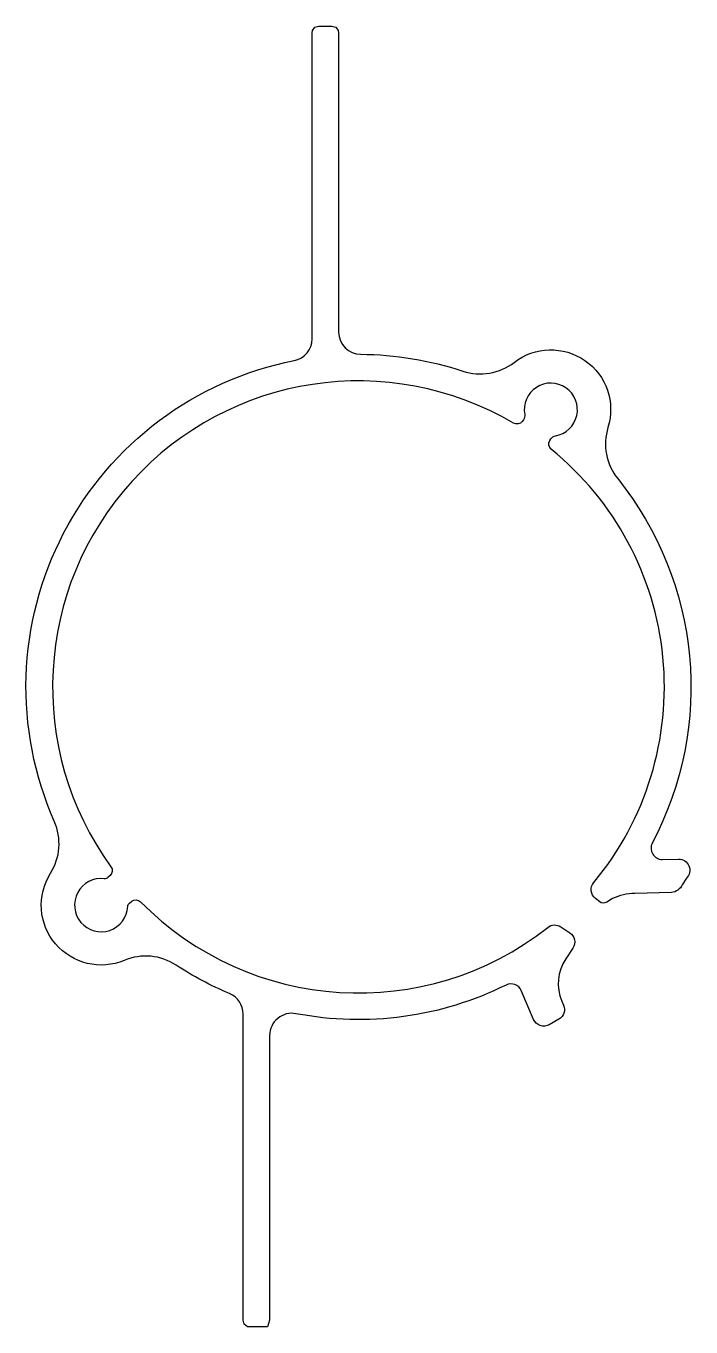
# Model space of a CAD drawing. Extents: x 135.6 to 165.6, y 176.1 to 234.7.
import ezdxf

# ---------------------------------------------------------------- set-up
doc = ezdxf.new("R2010")
doc.units = 0
doc.header["$LTSCALE"] = 15
doc.layers.get('0').update_dxf_attribs({"linetype": 'CONTINUOUS'})

msp = doc.modelspace()

# ---------------------------------------------------------------- linework, layer by layer
at = {"color": 0, "linetype": 'BYBLOCK'}
msp.add_line((164.311, 197.148), (165.049, 197.166), dxfattribs=at)
msp.add_lwpolyline([(140.05, 192.599, -0.73286), (136.721, 196.527, 0.249385), (136.892, 198.869, -0.480546), (147.712, 219.644, 0.358271), (148.519, 220.625), (148.519, 234.429), (148.534, 234.521), (148.641, 234.671), (148.819, 234.729), (149.419, 234.729), (149.597, 234.671), (149.704, 234.521), (149.719, 234.429), (149.719, 220.927, 0.412303), (150.712, 219.927, -0.07838), (155.325, 219.169, 0.24939), (157.639, 219.564, -0.732876), (161.869, 216.628, 0.24939), (162.308, 214.322, -0.299989), (163.857, 197.882, 0.531668), (164.311, 197.148), (165.049, 197.166, -0.687731), (165.405, 196.302), (165.223, 196.01, -0.266371), (164.739, 195.658), (163.078, 195.617, 0.11344), (162.075, 195.386), (161.812, 195.225, -0.356986), (161.495, 195.244), (161.304, 195.392, -0.423374), (161.227, 196.106, 0.417643), (159.311, 215.642, -0.382767), (159.248, 216.038), (159.297, 216.114, -0.209127), (159.497, 216.246, 2.434118), (158.111, 217.208, -0.20909), (158.057, 216.974), (158.003, 216.902, -0.382831), (157.61, 216.823, 0.812967), (139.447, 196.82, -0.38283), (139.406, 196.421), (139.306, 196.331, -0.21712), (139.148, 196.281, 2.544982), (140.205, 195.034, -0.217141), (140.28, 195.182), (140.386, 195.265, -0.382838), (140.786, 195.241, 0.382154), (159.156, 194.088, -0.322384), (159.74, 194.114), (160.147, 193.847, -0.416892), (160.289, 193.151), (159.963, 192.664, 0.253439), (159.787, 190.767), (159.869, 190.576, -0.38269), (159.654, 189.943), (159.216, 189.697, -0.446456), (158.511, 189.936), (157.956, 191.235, 0.430812), (157.274, 191.487, -0.16374), (147.794, 190.195, 0.470774), (146.606, 189.213), (146.606, 176.369), (146.507, 176.069), (145.706, 176.069), (145.613, 176.083), (145.464, 176.191), (145.406, 176.369), (145.406, 190.181, 0.301758), (144.794, 191.103, -0.045519), (142.388, 192.384, 0.249385)], format="xyb", close=True, dxfattribs=at)

doc.saveas('drawing.dxf')
